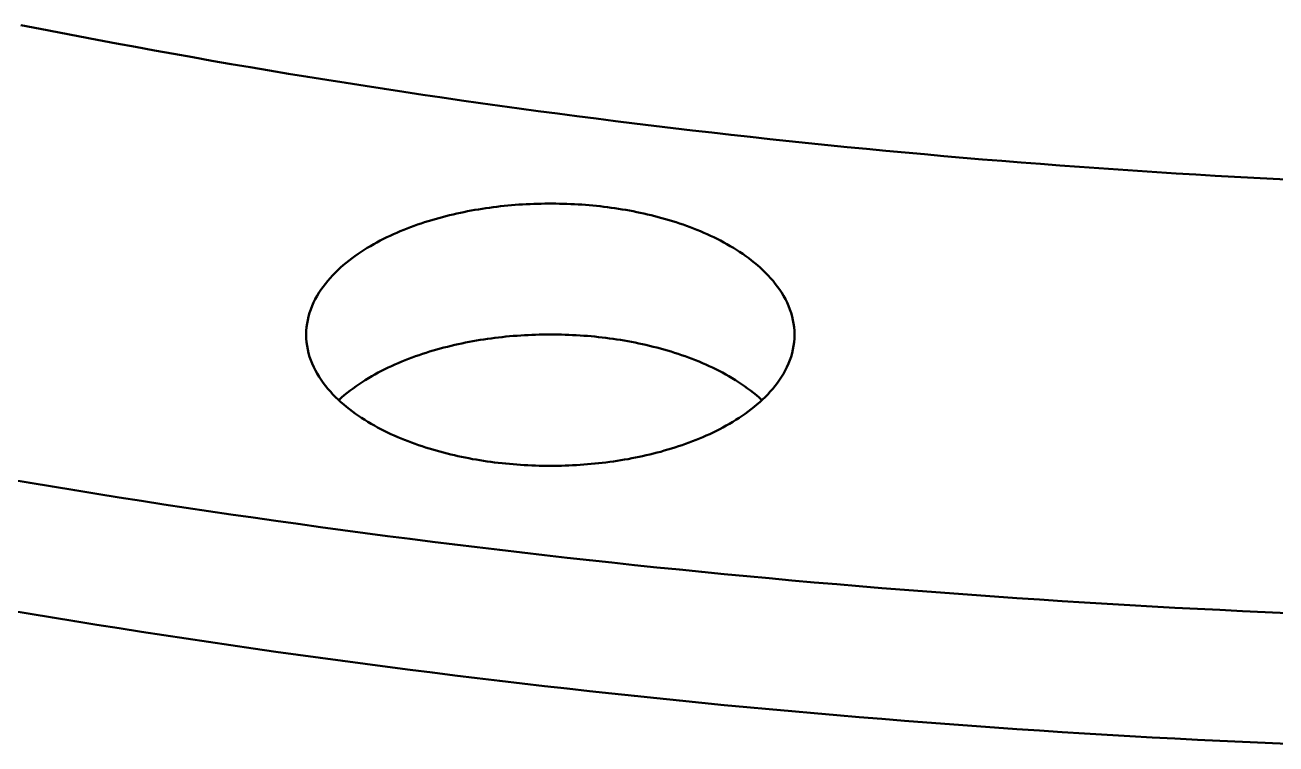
# Model space of a CAD drawing. Header units: millimetres. Extents: x 0 to 841, y 0 to 594.
# Drawn here: x 279.8 to 320.45, y 251.19 to 274.54 of the extents above; entities that cross this region are included whole.
import ezdxf

# ---------------------------------------------------------------- set-up
doc = ezdxf.new("R2010")
doc.units = ezdxf.units.MM
doc.layers.add('FINA', color=7, linetype='CONTINUOUS', lineweight=25)
doc.layers.add('VIS', color=7, linetype='CONTINUOUS', lineweight=50)

msp = doc.modelspace()

# ---------------------------------------------------------------- linework, layer by layer
at = {"layer": 'FINA'}
for points in [[(279.668, 274.542), (280.287, 274.42), (280.907, 274.298), (281.527, 274.179), (282.147, 274.061), (282.767, 273.944), (283.388, 273.829), (284.009, 273.715), (284.63, 273.603), (285.251, 273.493), (285.873, 273.383), (286.495, 273.276), (287.117, 273.169), (287.74, 273.064), (288.362, 272.961), (288.985, 272.859), (289.609, 272.758), (290.232, 272.659), (290.856, 272.562), (291.479, 272.465), (292.104, 272.371), (292.728, 272.277), (293.352, 272.185), (293.977, 272.095), (294.602, 272.006), (295.227, 271.918), (295.852, 271.832), (296.478, 271.747), (297.104, 271.663), (297.73, 271.581), (298.356, 271.501), (298.982, 271.421), (299.608, 271.343), (300.235, 271.267), (300.862, 271.192), (301.489, 271.118), (302.116, 271.046), (302.743, 270.975), (303.37, 270.906), (303.998, 270.837), (304.626, 270.771), (305.253, 270.705), (305.881, 270.641), (306.51, 270.579), (307.138, 270.517), (307.766, 270.458), (308.395, 270.399), (309.023, 270.342), (309.652, 270.286), (310.281, 270.232), (310.91, 270.179), (311.539, 270.127), (312.168, 270.077), (312.798, 270.028), (313.427, 269.98), (314.057, 269.934), (314.686, 269.889), (315.316, 269.846), (315.946, 269.803), (316.576, 269.763), (317.206, 269.723), (317.836, 269.685), (318.466, 269.648), (319.096, 269.613), (319.727, 269.579), (320.357, 269.546), (320.988, 269.515)], [(279.668, 274.542), (280.287, 274.42), (280.907, 274.298), (281.527, 274.179), (282.147, 274.061), (282.767, 273.944), (283.388, 273.829), (284.009, 273.715), (284.63, 273.603), (285.251, 273.493), (285.873, 273.383), (286.495, 273.276), (287.117, 273.169), (287.74, 273.064), (288.362, 272.961), (288.985, 272.859), (289.609, 272.758), (290.232, 272.659), (290.856, 272.562), (291.479, 272.465), (292.104, 272.371), (292.728, 272.277), (293.352, 272.185), (293.977, 272.095), (294.602, 272.006), (295.227, 271.918), (295.852, 271.832), (296.478, 271.747), (297.104, 271.663), (297.73, 271.581), (298.356, 271.501), (298.982, 271.421), (299.608, 271.343), (300.235, 271.267), (300.862, 271.192), (301.489, 271.118), (302.116, 271.046), (302.743, 270.975), (303.37, 270.906), (303.998, 270.837), (304.626, 270.771), (305.253, 270.705), (305.881, 270.641), (306.51, 270.579), (307.138, 270.517), (307.766, 270.458), (308.395, 270.399), (309.023, 270.342), (309.652, 270.286), (310.281, 270.232), (310.91, 270.179), (311.539, 270.127), (312.168, 270.077), (312.798, 270.028), (313.427, 269.98), (314.057, 269.934), (314.686, 269.889), (315.316, 269.846), (315.946, 269.803), (316.576, 269.763), (317.206, 269.723), (317.836, 269.685), (318.466, 269.648), (319.096, 269.613), (319.727, 269.579), (320.357, 269.546), (320.988, 269.515)], [(288.935, 264.483), (288.938, 264.603), (288.947, 264.723), (288.963, 264.842), (288.985, 264.96), (289.012, 265.077), (289.046, 265.193), (289.084, 265.306), (289.128, 265.418), (289.177, 265.528), (289.231, 265.636), (289.289, 265.741), (289.351, 265.844), (289.416, 265.944), (289.486, 266.043), (289.558, 266.138), (289.634, 266.232), (289.713, 266.323), (289.794, 266.411), (289.878, 266.497), (289.964, 266.581), (290.052, 266.663), (290.142, 266.742), (290.235, 266.819), (290.328, 266.894), (290.424, 266.967), (290.521, 267.038), (290.619, 267.107), (290.719, 267.174), (290.82, 267.239), (290.922, 267.303), (291.025, 267.364), (291.13, 267.424), (291.235, 267.482), (291.341, 267.539), (291.448, 267.593), (291.556, 267.646), (291.664, 267.698), (291.774, 267.748), (291.884, 267.797), (291.994, 267.844), (292.105, 267.889), (292.217, 267.934), (292.329, 267.976), (292.442, 268.018), (292.555, 268.058), (292.669, 268.097), (292.783, 268.134), (292.898, 268.171), (293.013, 268.206), (293.128, 268.239), (293.244, 268.272), (293.36, 268.303), (293.476, 268.334), (293.593, 268.363), (293.71, 268.39), (293.827, 268.417), (293.944, 268.443), (294.062, 268.467), (294.18, 268.491), (294.298, 268.513), (294.416, 268.534), (294.535, 268.554), (294.654, 268.573), (294.772, 268.591), (294.891, 268.608), (295.011, 268.624), (295.13, 268.639), (295.249, 268.653), (295.369, 268.666), (295.488, 268.678), (295.608, 268.688), (295.728, 268.698), (295.848, 268.707), (295.968, 268.715), (296.088, 268.722), (296.208, 268.728), (296.328, 268.733), (296.448, 268.737), (296.568, 268.739), (296.688, 268.741), (296.808, 268.742), (296.928, 268.742), (297.049, 268.741), (297.169, 268.739), (297.289, 268.737), (297.409, 268.733), (297.529, 268.728), (297.649, 268.722), (297.769, 268.715), (297.889, 268.707), (298.009, 268.698), (298.129, 268.688), (298.249, 268.678), (298.368, 268.666), (298.488, 268.653), (298.607, 268.639), (298.726, 268.624), (298.845, 268.608), (298.964, 268.591), (299.083, 268.573), (299.202, 268.554), (299.32, 268.534), (299.439, 268.513), (299.557, 268.491), (299.675, 268.467), (299.792, 268.443), (299.91, 268.417), (300.027, 268.39), (300.144, 268.363), (300.26, 268.334), (300.377, 268.303), (300.493, 268.272), (300.609, 268.239), (300.724, 268.206), (300.839, 268.171), (300.953, 268.134), (301.068, 268.097), (301.181, 268.058), (301.295, 268.018), (301.407, 267.976), (301.52, 267.934), (301.632, 267.889), (301.743, 267.844), (301.853, 267.797), (301.963, 267.748), (302.072, 267.698), (302.181, 267.646), (302.289, 267.593), (302.396, 267.539), (302.502, 267.482), (302.607, 267.424), (302.711, 267.364), (302.815, 267.303), (302.917, 267.239), (303.018, 267.174), (303.118, 267.107), (303.216, 267.038), (303.313, 266.967), (303.408, 266.894), (303.502, 266.819), (303.594, 266.742), (303.685, 266.663), (303.773, 266.581), (303.859, 266.497), (303.943, 266.411), (304.024, 266.323), (304.103, 266.232), (304.178, 266.138), (304.251, 266.043), (304.32, 265.944), (304.386, 265.844), (304.448, 265.741), (304.506, 265.636), (304.56, 265.528), (304.609, 265.418), (304.652, 265.306), (304.691, 265.193), (304.725, 265.077), (304.752, 264.96), (304.774, 264.842), (304.79, 264.723), (304.799, 264.603), (304.802, 264.483)], [(302.478, 261.471), (302.371, 261.415), (302.264, 261.36), (302.155, 261.307), (302.046, 261.255), (301.935, 261.205), (301.825, 261.157), (301.713, 261.11), (301.601, 261.064), (301.489, 261.02), (301.376, 260.977), (301.262, 260.936), (301.148, 260.896), (301.033, 260.857), (300.918, 260.82), (300.803, 260.784), (300.687, 260.749), (300.571, 260.716), (300.454, 260.683), (300.338, 260.652), (300.22, 260.622), (300.103, 260.593), (299.985, 260.566), (299.867, 260.539), (299.749, 260.514), (299.631, 260.49), (299.512, 260.467), (299.393, 260.445), (299.274, 260.424), (299.155, 260.404), (299.035, 260.385), (298.916, 260.368), (298.796, 260.351), (298.676, 260.335), (298.556, 260.321), (298.436, 260.307), (298.316, 260.295), (298.195, 260.283), (298.075, 260.273), (297.954, 260.263), (297.834, 260.255), (297.713, 260.248), (297.592, 260.241), (297.471, 260.236), (297.351, 260.231), (297.23, 260.228), (297.109, 260.225), (296.988, 260.224), (296.867, 260.223), (296.746, 260.224), (296.625, 260.225), (296.504, 260.228), (296.383, 260.231), (296.263, 260.236), (296.142, 260.241), (296.021, 260.248), (295.9, 260.255), (295.78, 260.264), (295.659, 260.273), (295.539, 260.284), (295.418, 260.295), (295.298, 260.308), (295.178, 260.321), (295.058, 260.336), (294.938, 260.351), (294.818, 260.368), (294.699, 260.386), (294.579, 260.404), (294.46, 260.424), (294.341, 260.445), (294.222, 260.467), (294.103, 260.49), (293.985, 260.515), (293.867, 260.54), (293.749, 260.566), (293.631, 260.594), (293.514, 260.623), (293.396, 260.653), (293.28, 260.684), (293.163, 260.716), (293.047, 260.75), (292.931, 260.785), (292.816, 260.821), (292.701, 260.858), (292.586, 260.897), (292.472, 260.937), (292.359, 260.978), (292.245, 261.021), (292.133, 261.065), (292.021, 261.111), (291.909, 261.158), (291.799, 261.206), (291.689, 261.256), (291.579, 261.308), (291.471, 261.361), (291.363, 261.416), (291.256, 261.472), (291.15, 261.53), (291.045, 261.59), (290.941, 261.652), (290.838, 261.715), (290.736, 261.78), (290.635, 261.848), (290.536, 261.917), (290.438, 261.988), (290.342, 262.061), (290.247, 262.136), (290.155, 262.213), (290.063, 262.293), (289.974, 262.375), (289.888, 262.459), (289.803, 262.545), (289.721, 262.634), (289.642, 262.725), (289.565, 262.819), (289.492, 262.915), (289.422, 263.014), (289.355, 263.115), (289.293, 263.218), (289.234, 263.324), (289.18, 263.432), (289.131, 263.542), (289.086, 263.655), (289.047, 263.769), (289.013, 263.885), (288.985, 264.003), (288.963, 264.122), (288.947, 264.242), (288.938, 264.362), (288.935, 264.483)], [(289.994, 262.357), (290.083, 262.438), (290.174, 262.517), (290.267, 262.593), (290.362, 262.668), (290.458, 262.74), (290.556, 262.811), (290.655, 262.879), (290.755, 262.946), (290.857, 263.01), (290.96, 263.073), (291.064, 263.134), (291.169, 263.194), (291.274, 263.251), (291.381, 263.307), (291.489, 263.361), (291.597, 263.414), (291.706, 263.465), (291.816, 263.515), (291.927, 263.563), (292.038, 263.61), (292.149, 263.655), (292.262, 263.699), (292.374, 263.741), (292.488, 263.782), (292.601, 263.822), (292.716, 263.86), (292.83, 263.897), (292.945, 263.933), (293.061, 263.968), (293.177, 264.001), (293.293, 264.033), (293.409, 264.064), (293.526, 264.094), (293.643, 264.122), (293.76, 264.15), (293.878, 264.176), (293.996, 264.201), (294.114, 264.225), (294.232, 264.248), (294.351, 264.27), (294.469, 264.291), (294.588, 264.311), (294.707, 264.329), (294.827, 264.347), (294.946, 264.363), (295.065, 264.379), (295.185, 264.393), (295.305, 264.407), (295.425, 264.419), (295.545, 264.431), (295.665, 264.441), (295.785, 264.45), (295.905, 264.459), (296.025, 264.466), (296.146, 264.473), (296.266, 264.478), (296.386, 264.482), (296.507, 264.486), (296.627, 264.488), (296.748, 264.49), (296.868, 264.49), (296.989, 264.49), (297.109, 264.488), (297.23, 264.486), (297.35, 264.482), (297.471, 264.478), (297.591, 264.473), (297.711, 264.466), (297.832, 264.459), (297.952, 264.45), (298.072, 264.441), (298.192, 264.431), (298.312, 264.419), (298.432, 264.407), (298.552, 264.393), (298.671, 264.379), (298.791, 264.363), (298.91, 264.347), (299.029, 264.329), (299.148, 264.311), (299.267, 264.291), (299.386, 264.27), (299.505, 264.248), (299.623, 264.225), (299.741, 264.201), (299.859, 264.176), (299.976, 264.15), (300.094, 264.122), (300.211, 264.094), (300.328, 264.064), (300.444, 264.033), (300.56, 264.001), (300.676, 263.968), (300.791, 263.933), (300.906, 263.897), (301.021, 263.86), (301.135, 263.822), (301.249, 263.782), (301.362, 263.741), (301.475, 263.699), (301.587, 263.655), (301.699, 263.61), (301.81, 263.563), (301.921, 263.515), (302.031, 263.465), (302.14, 263.414), (302.248, 263.361), (302.356, 263.307), (302.462, 263.251), (302.568, 263.194), (302.673, 263.134), (302.777, 263.073), (302.88, 263.01), (302.982, 262.946), (303.082, 262.879), (303.181, 262.811), (303.279, 262.74), (303.375, 262.668), (303.47, 262.593), (303.563, 262.517), (303.654, 262.438), (303.743, 262.357)], [(304.802, 264.483), (304.799, 264.362), (304.789, 264.241), (304.774, 264.121), (304.752, 264.002), (304.724, 263.885), (304.69, 263.769), (304.651, 263.654), (304.606, 263.542), (304.557, 263.431), (304.502, 263.323), (304.444, 263.217), (304.381, 263.114), (304.315, 263.013), (304.244, 262.914), (304.171, 262.818), (304.094, 262.724), (304.015, 262.633), (303.933, 262.544), (303.848, 262.458), (303.761, 262.374), (303.672, 262.292), (303.581, 262.212), (303.488, 262.135), (303.393, 262.06), (303.297, 261.986), (303.199, 261.915), (303.099, 261.846), (302.999, 261.779), (302.897, 261.714), (302.794, 261.65), (302.69, 261.589), (302.585, 261.529), (302.478, 261.471)], [(279.241, 259.79), (279.965, 259.668), (280.689, 259.548), (281.413, 259.429), (282.138, 259.312), (282.863, 259.197), (283.588, 259.083), (284.313, 258.972), (285.039, 258.861), (285.765, 258.753), (286.491, 258.646), (287.218, 258.541), (287.944, 258.437), (288.671, 258.335), (289.398, 258.235), (290.126, 258.136), (290.853, 258.039), (291.581, 257.943), (292.309, 257.85), (293.037, 257.758), (293.765, 257.667), (294.494, 257.578), (295.223, 257.491), (295.952, 257.405), (296.681, 257.321), (297.41, 257.239), (298.14, 257.158), (298.87, 257.079), (299.599, 257.001), (300.33, 256.925), (301.06, 256.851), (301.79, 256.778), (302.521, 256.707), (303.251, 256.637), (303.982, 256.569), (304.713, 256.503), (305.444, 256.438), (306.176, 256.374), (306.907, 256.313), (307.639, 256.253), (308.37, 256.194), (309.102, 256.137), (309.834, 256.082), (310.566, 256.028), (311.298, 255.976), (312.03, 255.925), (312.763, 255.876), (313.495, 255.829), (314.228, 255.783), (314.96, 255.739), (315.693, 255.696), (316.426, 255.655), (317.159, 255.615), (317.892, 255.577), (318.625, 255.541), (319.358, 255.506), (320.092, 255.472), (320.825, 255.44)], [(279.241, 255.538), (279.965, 255.416), (280.689, 255.296), (281.413, 255.177), (282.138, 255.06), (282.863, 254.945), (283.588, 254.831), (284.313, 254.719), (285.039, 254.609), (285.765, 254.501), (286.491, 254.394), (287.218, 254.288), (287.944, 254.185), (288.671, 254.083), (289.398, 253.982), (290.126, 253.884), (290.853, 253.787), (291.581, 253.691), (292.309, 253.597), (293.037, 253.505), (293.765, 253.415), (294.494, 253.326), (295.223, 253.239), (295.952, 253.153), (296.681, 253.069), (297.41, 252.986), (298.14, 252.906), (298.87, 252.826), (299.599, 252.749), (300.33, 252.673), (301.06, 252.598), (301.79, 252.526), (302.521, 252.454), (303.251, 252.385), (303.982, 252.317), (304.713, 252.25), (305.444, 252.186), (306.176, 252.122), (306.907, 252.061), (307.639, 252.001), (308.37, 251.942), (309.102, 251.885), (309.834, 251.83), (310.566, 251.776), (311.298, 251.724), (312.03, 251.673), (312.763, 251.624), (313.495, 251.577), (314.228, 251.531), (314.96, 251.486), (315.693, 251.444), (316.426, 251.403), (317.159, 251.363), (317.892, 251.325), (318.625, 251.288), (319.358, 251.253), (320.092, 251.22), (320.825, 251.188)]]:
    msp.add_lwpolyline(points, dxfattribs=at)
at = {"layer": 'VIS'}
for points in [[(279.668, 274.542), (280.287, 274.42), (280.907, 274.298), (281.527, 274.179), (282.147, 274.061), (282.767, 273.944), (283.388, 273.829), (284.009, 273.715), (284.63, 273.603), (285.251, 273.493), (285.873, 273.383), (286.495, 273.276), (287.117, 273.169), (287.74, 273.064), (288.362, 272.961), (288.985, 272.859), (289.609, 272.758), (290.232, 272.659), (290.856, 272.562), (291.479, 272.465), (292.104, 272.371), (292.728, 272.277), (293.352, 272.185), (293.977, 272.095), (294.602, 272.006), (295.227, 271.918), (295.852, 271.832), (296.478, 271.747), (297.104, 271.663), (297.73, 271.581), (298.356, 271.501), (298.982, 271.421), (299.608, 271.343), (300.235, 271.267), (300.862, 271.192), (301.489, 271.118), (302.116, 271.046), (302.743, 270.975), (303.37, 270.906), (303.998, 270.837), (304.626, 270.771), (305.253, 270.705), (305.881, 270.641), (306.51, 270.579), (307.138, 270.517), (307.766, 270.458), (308.395, 270.399), (309.023, 270.342), (309.652, 270.286), (310.281, 270.232), (310.91, 270.179), (311.539, 270.127), (312.168, 270.077), (312.798, 270.028), (313.427, 269.98), (314.057, 269.934), (314.686, 269.889), (315.316, 269.846), (315.946, 269.803), (316.576, 269.763), (317.206, 269.723), (317.836, 269.685), (318.466, 269.648), (319.096, 269.613), (319.727, 269.579), (320.357, 269.546), (320.988, 269.515)], [(279.668, 274.542), (280.287, 274.42), (280.907, 274.298), (281.527, 274.179), (282.147, 274.061), (282.767, 273.944), (283.388, 273.829), (284.009, 273.715), (284.63, 273.603), (285.251, 273.493), (285.873, 273.383), (286.495, 273.276), (287.117, 273.169), (287.74, 273.064), (288.362, 272.961), (288.985, 272.859), (289.609, 272.758), (290.232, 272.659), (290.856, 272.562), (291.479, 272.465), (292.104, 272.371), (292.728, 272.277), (293.352, 272.185), (293.977, 272.095), (294.602, 272.006), (295.227, 271.918), (295.852, 271.832), (296.478, 271.747), (297.104, 271.663), (297.73, 271.581), (298.356, 271.501), (298.982, 271.421), (299.608, 271.343), (300.235, 271.267), (300.862, 271.192), (301.489, 271.118), (302.116, 271.046), (302.743, 270.975), (303.37, 270.906), (303.998, 270.837), (304.626, 270.771), (305.253, 270.705), (305.881, 270.641), (306.51, 270.579), (307.138, 270.517), (307.766, 270.458), (308.395, 270.399), (309.023, 270.342), (309.652, 270.286), (310.281, 270.232), (310.91, 270.179), (311.539, 270.127), (312.168, 270.077), (312.798, 270.028), (313.427, 269.98), (314.057, 269.934), (314.686, 269.889), (315.316, 269.846), (315.946, 269.803), (316.576, 269.763), (317.206, 269.723), (317.836, 269.685), (318.466, 269.648), (319.096, 269.613), (319.727, 269.579), (320.357, 269.546), (320.988, 269.515)], [(288.935, 264.483), (288.938, 264.603), (288.947, 264.723), (288.963, 264.842), (288.985, 264.96), (289.012, 265.077), (289.046, 265.193), (289.084, 265.306), (289.128, 265.418), (289.177, 265.528), (289.231, 265.636), (289.289, 265.741), (289.351, 265.844), (289.416, 265.944), (289.486, 266.043), (289.558, 266.138), (289.634, 266.232), (289.713, 266.323), (289.794, 266.411), (289.878, 266.497), (289.964, 266.581), (290.052, 266.663), (290.142, 266.742), (290.235, 266.819), (290.328, 266.894), (290.424, 266.967), (290.521, 267.038), (290.619, 267.107), (290.719, 267.174), (290.82, 267.239), (290.922, 267.303), (291.025, 267.364), (291.13, 267.424), (291.235, 267.482), (291.341, 267.539), (291.448, 267.593), (291.556, 267.646), (291.664, 267.698), (291.774, 267.748), (291.884, 267.797), (291.994, 267.844), (292.105, 267.889), (292.217, 267.934), (292.329, 267.976), (292.442, 268.018), (292.555, 268.058), (292.669, 268.097), (292.783, 268.134), (292.898, 268.171), (293.013, 268.206), (293.128, 268.239), (293.244, 268.272), (293.36, 268.303), (293.476, 268.334), (293.593, 268.363), (293.71, 268.39), (293.827, 268.417), (293.944, 268.443), (294.062, 268.467), (294.18, 268.491), (294.298, 268.513), (294.416, 268.534), (294.535, 268.554), (294.654, 268.573), (294.772, 268.591), (294.891, 268.608), (295.011, 268.624), (295.13, 268.639), (295.249, 268.653), (295.369, 268.666), (295.488, 268.678), (295.608, 268.688), (295.728, 268.698), (295.848, 268.707), (295.968, 268.715), (296.088, 268.722), (296.208, 268.728), (296.328, 268.733), (296.448, 268.737), (296.568, 268.739), (296.688, 268.741), (296.808, 268.742), (296.928, 268.742), (297.049, 268.741), (297.169, 268.739), (297.289, 268.737), (297.409, 268.733), (297.529, 268.728), (297.649, 268.722), (297.769, 268.715), (297.889, 268.707), (298.009, 268.698), (298.129, 268.688), (298.249, 268.678), (298.368, 268.666), (298.488, 268.653), (298.607, 268.639), (298.726, 268.624), (298.845, 268.608), (298.964, 268.591), (299.083, 268.573), (299.202, 268.554), (299.32, 268.534), (299.439, 268.513), (299.557, 268.491), (299.675, 268.467), (299.792, 268.443), (299.91, 268.417), (300.027, 268.39), (300.144, 268.363), (300.26, 268.334), (300.377, 268.303), (300.493, 268.272), (300.609, 268.239), (300.724, 268.206), (300.839, 268.171), (300.953, 268.134), (301.068, 268.097), (301.181, 268.058), (301.295, 268.018), (301.407, 267.976), (301.52, 267.934), (301.632, 267.889), (301.743, 267.844), (301.853, 267.797), (301.963, 267.748), (302.072, 267.698), (302.181, 267.646), (302.289, 267.593), (302.396, 267.539), (302.502, 267.482), (302.607, 267.424), (302.711, 267.364), (302.815, 267.303), (302.917, 267.239), (303.018, 267.174), (303.118, 267.107), (303.216, 267.038), (303.313, 266.967), (303.408, 266.894), (303.502, 266.819), (303.594, 266.742), (303.685, 266.663), (303.773, 266.581), (303.859, 266.497), (303.943, 266.411), (304.024, 266.323), (304.103, 266.232), (304.178, 266.138), (304.251, 266.043), (304.32, 265.944), (304.386, 265.844), (304.448, 265.741), (304.506, 265.636), (304.56, 265.528), (304.609, 265.418), (304.652, 265.306), (304.691, 265.193), (304.725, 265.077), (304.752, 264.96), (304.774, 264.842), (304.79, 264.723), (304.799, 264.603), (304.802, 264.483)], [(302.478, 261.471), (302.371, 261.415), (302.264, 261.36), (302.155, 261.307), (302.046, 261.255), (301.935, 261.205), (301.825, 261.157), (301.713, 261.11), (301.601, 261.064), (301.489, 261.02), (301.376, 260.977), (301.262, 260.936), (301.148, 260.896), (301.033, 260.857), (300.918, 260.82), (300.803, 260.784), (300.687, 260.749), (300.571, 260.716), (300.454, 260.683), (300.338, 260.652), (300.22, 260.622), (300.103, 260.593), (299.985, 260.566), (299.867, 260.539), (299.749, 260.514), (299.631, 260.49), (299.512, 260.467), (299.393, 260.445), (299.274, 260.424), (299.155, 260.404), (299.035, 260.385), (298.916, 260.368), (298.796, 260.351), (298.676, 260.335), (298.556, 260.321), (298.436, 260.307), (298.316, 260.295), (298.195, 260.283), (298.075, 260.273), (297.954, 260.263), (297.834, 260.255), (297.713, 260.248), (297.592, 260.241), (297.471, 260.236), (297.351, 260.231), (297.23, 260.228), (297.109, 260.225), (296.988, 260.224), (296.867, 260.223), (296.746, 260.224), (296.625, 260.225), (296.504, 260.228), (296.383, 260.231), (296.263, 260.236), (296.142, 260.241), (296.021, 260.248), (295.9, 260.255), (295.78, 260.264), (295.659, 260.273), (295.539, 260.284), (295.418, 260.295), (295.298, 260.308), (295.178, 260.321), (295.058, 260.336), (294.938, 260.351), (294.818, 260.368), (294.699, 260.386), (294.579, 260.404), (294.46, 260.424), (294.341, 260.445), (294.222, 260.467), (294.103, 260.49), (293.985, 260.515), (293.867, 260.54), (293.749, 260.566), (293.631, 260.594), (293.514, 260.623), (293.396, 260.653), (293.28, 260.684), (293.163, 260.716), (293.047, 260.75), (292.931, 260.785), (292.816, 260.821), (292.701, 260.858), (292.586, 260.897), (292.472, 260.937), (292.359, 260.978), (292.245, 261.021), (292.133, 261.065), (292.021, 261.111), (291.909, 261.158), (291.799, 261.206), (291.689, 261.256), (291.579, 261.308), (291.471, 261.361), (291.363, 261.416), (291.256, 261.472), (291.15, 261.53), (291.045, 261.59), (290.941, 261.652), (290.838, 261.715), (290.736, 261.78), (290.635, 261.848), (290.536, 261.917), (290.438, 261.988), (290.342, 262.061), (290.247, 262.136), (290.155, 262.213), (290.063, 262.293), (289.974, 262.375), (289.888, 262.459), (289.803, 262.545), (289.721, 262.634), (289.642, 262.725), (289.565, 262.819), (289.492, 262.915), (289.422, 263.014), (289.355, 263.115), (289.293, 263.218), (289.234, 263.324), (289.18, 263.432), (289.131, 263.542), (289.086, 263.655), (289.047, 263.769), (289.013, 263.885), (288.985, 264.003), (288.963, 264.122), (288.947, 264.242), (288.938, 264.362), (288.935, 264.483)], [(289.994, 262.357), (290.083, 262.438), (290.174, 262.517), (290.267, 262.593), (290.362, 262.668), (290.458, 262.74), (290.556, 262.811), (290.655, 262.879), (290.755, 262.946), (290.857, 263.01), (290.96, 263.073), (291.064, 263.134), (291.169, 263.194), (291.274, 263.251), (291.381, 263.307), (291.489, 263.361), (291.597, 263.414), (291.706, 263.465), (291.816, 263.515), (291.927, 263.563), (292.038, 263.61), (292.149, 263.655), (292.262, 263.699), (292.374, 263.741), (292.488, 263.782), (292.601, 263.822), (292.716, 263.86), (292.83, 263.897), (292.945, 263.933), (293.061, 263.968), (293.177, 264.001), (293.293, 264.033), (293.409, 264.064), (293.526, 264.094), (293.643, 264.122), (293.76, 264.15), (293.878, 264.176), (293.996, 264.201), (294.114, 264.225), (294.232, 264.248), (294.351, 264.27), (294.469, 264.291), (294.588, 264.311), (294.707, 264.329), (294.827, 264.347), (294.946, 264.363), (295.065, 264.379), (295.185, 264.393), (295.305, 264.407), (295.425, 264.419), (295.545, 264.431), (295.665, 264.441), (295.785, 264.45), (295.905, 264.459), (296.025, 264.466), (296.146, 264.473), (296.266, 264.478), (296.386, 264.482), (296.507, 264.486), (296.627, 264.488), (296.748, 264.49), (296.868, 264.49), (296.989, 264.49), (297.109, 264.488), (297.23, 264.486), (297.35, 264.482), (297.471, 264.478), (297.591, 264.473), (297.711, 264.466), (297.832, 264.459), (297.952, 264.45), (298.072, 264.441), (298.192, 264.431), (298.312, 264.419), (298.432, 264.407), (298.552, 264.393), (298.671, 264.379), (298.791, 264.363), (298.91, 264.347), (299.029, 264.329), (299.148, 264.311), (299.267, 264.291), (299.386, 264.27), (299.505, 264.248), (299.623, 264.225), (299.741, 264.201), (299.859, 264.176), (299.976, 264.15), (300.094, 264.122), (300.211, 264.094), (300.328, 264.064), (300.444, 264.033), (300.56, 264.001), (300.676, 263.968), (300.791, 263.933), (300.906, 263.897), (301.021, 263.86), (301.135, 263.822), (301.249, 263.782), (301.362, 263.741), (301.475, 263.699), (301.587, 263.655), (301.699, 263.61), (301.81, 263.563), (301.921, 263.515), (302.031, 263.465), (302.14, 263.414), (302.248, 263.361), (302.356, 263.307), (302.462, 263.251), (302.568, 263.194), (302.673, 263.134), (302.777, 263.073), (302.88, 263.01), (302.982, 262.946), (303.082, 262.879), (303.181, 262.811), (303.279, 262.74), (303.375, 262.668), (303.47, 262.593), (303.563, 262.517), (303.654, 262.438), (303.743, 262.357)], [(304.802, 264.483), (304.799, 264.362), (304.789, 264.241), (304.774, 264.121), (304.752, 264.002), (304.724, 263.885), (304.69, 263.769), (304.651, 263.654), (304.606, 263.542), (304.557, 263.431), (304.502, 263.323), (304.444, 263.217), (304.381, 263.114), (304.315, 263.013), (304.244, 262.914), (304.171, 262.818), (304.094, 262.724), (304.015, 262.633), (303.933, 262.544), (303.848, 262.458), (303.761, 262.374), (303.672, 262.292), (303.581, 262.212), (303.488, 262.135), (303.393, 262.06), (303.297, 261.986), (303.199, 261.915), (303.099, 261.846), (302.999, 261.779), (302.897, 261.714), (302.794, 261.65), (302.69, 261.589), (302.585, 261.529), (302.478, 261.471)], [(279.241, 259.79), (279.965, 259.668), (280.689, 259.548), (281.413, 259.429), (282.138, 259.312), (282.863, 259.197), (283.588, 259.083), (284.313, 258.972), (285.039, 258.861), (285.765, 258.753), (286.491, 258.646), (287.218, 258.541), (287.944, 258.437), (288.671, 258.335), (289.398, 258.235), (290.126, 258.136), (290.853, 258.039), (291.581, 257.943), (292.309, 257.85), (293.037, 257.758), (293.765, 257.667), (294.494, 257.578), (295.223, 257.491), (295.952, 257.405), (296.681, 257.321), (297.41, 257.239), (298.14, 257.158), (298.87, 257.079), (299.599, 257.001), (300.33, 256.925), (301.06, 256.851), (301.79, 256.778), (302.521, 256.707), (303.251, 256.637), (303.982, 256.569), (304.713, 256.503), (305.444, 256.438), (306.176, 256.374), (306.907, 256.313), (307.639, 256.253), (308.37, 256.194), (309.102, 256.137), (309.834, 256.082), (310.566, 256.028), (311.298, 255.976), (312.03, 255.925), (312.763, 255.876), (313.495, 255.829), (314.228, 255.783), (314.96, 255.739), (315.693, 255.696), (316.426, 255.655), (317.159, 255.615), (317.892, 255.577), (318.625, 255.541), (319.358, 255.506), (320.092, 255.472), (320.825, 255.44)], [(279.241, 255.538), (279.965, 255.416), (280.689, 255.296), (281.413, 255.177), (282.138, 255.06), (282.863, 254.945), (283.588, 254.831), (284.313, 254.719), (285.039, 254.609), (285.765, 254.501), (286.491, 254.394), (287.218, 254.288), (287.944, 254.185), (288.671, 254.083), (289.398, 253.982), (290.126, 253.884), (290.853, 253.787), (291.581, 253.691), (292.309, 253.597), (293.037, 253.505), (293.765, 253.415), (294.494, 253.326), (295.223, 253.239), (295.952, 253.153), (296.681, 253.069), (297.41, 252.986), (298.14, 252.906), (298.87, 252.826), (299.599, 252.749), (300.33, 252.673), (301.06, 252.598), (301.79, 252.526), (302.521, 252.454), (303.251, 252.385), (303.982, 252.317), (304.713, 252.25), (305.444, 252.186), (306.176, 252.122), (306.907, 252.061), (307.639, 252.001), (308.37, 251.942), (309.102, 251.885), (309.834, 251.83), (310.566, 251.776), (311.298, 251.724), (312.03, 251.673), (312.763, 251.624), (313.495, 251.577), (314.228, 251.531), (314.96, 251.486), (315.693, 251.444), (316.426, 251.403), (317.159, 251.363), (317.892, 251.325), (318.625, 251.288), (319.358, 251.253), (320.092, 251.22), (320.825, 251.188)]]:
    msp.add_lwpolyline(points, dxfattribs=at)

doc.saveas('drawing.dxf')
